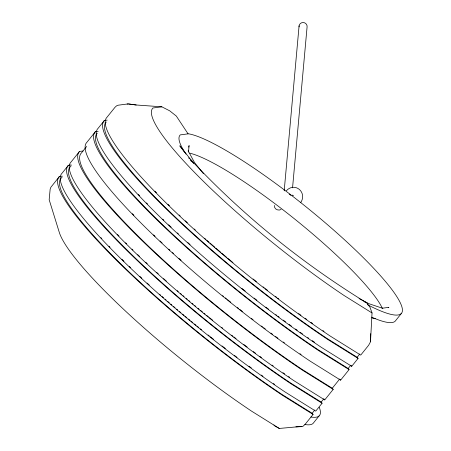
<?xml version="1.0" encoding="UTF-8"?>
<svg xmlns="http://www.w3.org/2000/svg" width="451" height="451" viewBox="0 0 451 451"><rect width="100%" height="100%" fill="white"/><g stroke="black" fill="none" stroke-linecap="round" stroke-linejoin="round"><path stroke-width="0.68" d="M188.073 133.851L176.313 116.059L169.683 110.811L161.841 106.819L136.191 104.987L127.949 103.916L118.23 105.201L116.567 105.85L114.994 107.293L107.05 117.181A210.346 34.293 38.8 0 0 330.267 336.096L360.721 355.112L368.659 345.224L370.497 341.802L372.036 312.966L370.006 307.278L366.951 303.027C302.441 263.418 242.858 215.392 191.117 160.099L193.727 163.29L179.814 145.848L184.42 152.026M274.512 205.459C273.813 209.089 278.171 211.096 281.091 209.535M370.542 341.198L370.716 333.661M284.186 190.846L299.086 25.854M292.558 187.802L307.08 27.009A4.036 3.907 5.2 0 0 303.128 22.527A4.036 3.907 5.2 0 0 299.075 26.874M188.676 147.082L189.093 145.566L188.484 152.055L188.152 150.775L194.449 162.439L203.395 173.624M300.704 202.623C307.548 192.374 294.796 181.55 286.34 190.762M62.204 176.127L59.414 176.493L50.856 187.283L50.157 189.155L49.17 199.737L59.352 232.575A180.304 29.4 38.8 0 0 251.534 411.126L279.287 428.45L303.004 426.308L305.141 424.306L313.084 414.424L312.177 413.285L281.937 394.411A207.917 33.898 38.8 0 1 61.302 178.021L62.182 176.922M71.202 164.919L68.417 165.286L62.063 173.195A210.346 34.293 38.8 0 0 285.274 392.116L315.728 411.126L322.082 403.222L321.174 402.083L290.934 383.209A207.917 33.898 38.8 0 1 70.3 166.814L71.185 165.714M83.012 150.989L79.528 151.451L71.061 161.994A210.346 34.293 38.8 0 0 294.272 380.909L324.726 399.924L333.199 389.382L332.286 388.243L302.052 369.369A207.917 33.898 38.8 0 1 81.417 152.974L86.648 146.462M98.194 131.309L95.409 131.675L86.942 142.223A210.346 34.293 38.8 0 0 310.153 361.138L340.606 380.154L349.074 369.611L348.166 368.473L317.932 349.593A207.917 33.898 38.8 0 1 97.292 133.203M107.191 120.107L104.406 120.473L98.053 128.383A210.346 34.293 38.8 0 0 321.27 347.298L351.724 366.313L358.071 358.404L357.164 357.271L326.93 338.391A207.917 33.898 38.8 0 1 106.295 122.001M312.177 413.285L314.821 409.993M321.174 402.083L323.818 398.791L324.726 399.924M332.286 388.243L339.699 379.02M348.166 368.473L350.816 365.18M357.164 357.271L359.813 353.973M319.099 415.912L313.079 423.416A142.144 23.176 38.8 0 1 304.876 424.498M401.187 313.704L395.166 321.208A142.144 23.176 38.8 0 1 371.799 317.205M388.21 307.61L388.925 307.334L382.183 308.225M127.148 104.125L127.949 103.916M161.841 106.819L152.957 107.992A180.304 29.4 38.8 0 0 344.288 295.642L372.036 312.966M295.89 426.832L301.916 426.652M128.648 103.961L136.185 104.987M292.135 195.086L293.471 195.638M382.809 308.354L368.974 303.72L359.041 298.585M364.126 301.663L366.951 303.027M279.287 428.45L274.732 425.907L273.904 424.927M358.071 358.404L327.618 339.389A210.346 34.293 38.8 0 1 104.406 120.473M349.074 369.611L318.62 350.596A210.346 34.293 38.8 0 1 95.409 131.675M333.199 389.382L302.739 370.367A210.346 34.293 38.8 0 1 79.528 151.451M322.082 403.222L291.628 384.207A210.346 34.293 38.8 0 1 68.417 165.286M313.084 414.424L282.63 395.409A210.346 34.293 38.8 0 1 59.414 176.493M351.115 365.558L351.724 366.313M340.003 379.398L340.606 380.154M289.204 194.133A4.036 3.907 5.2 0 1 290.844 195.39M324.032 331.372A207.917 33.898 38.8 0 1 322.91 330.611M312.65 323.542A207.917 33.898 38.8 0 1 310.914 322.324M306.843 319.46A207.917 33.898 38.8 0 1 305.096 318.214M300.997 315.288A207.917 33.898 38.8 0 1 298.652 313.597M278.735 298.878A207.917 33.898 38.8 0 1 277.624 298.038M276.508 297.192A207.917 33.898 38.8 0 1 275.398 296.346M267.578 290.348A207.917 33.898 38.8 0 1 265.346 288.617M264.224 287.749A207.917 33.898 38.8 0 1 263.108 286.875M256.427 281.627A207.917 33.898 38.8 0 1 253.107 278.989M232.936 262.578A207.917 33.898 38.8 0 1 227.524 258.057M226.447 257.149A207.917 33.898 38.8 0 1 221.621 253.062M220.556 252.154A207.917 33.898 38.8 0 1 215.798 248.073M214.749 247.171A207.917 33.898 38.8 0 1 210.076 243.106M209.05 242.21A207.917 33.898 38.8 0 1 207.003 240.417M205.989 239.52A207.917 33.898 38.8 0 1 204.478 238.184M195.277 229.954A207.917 33.898 38.8 0 1 194.206 228.984M187.34 222.693A207.917 33.898 38.8 0 1 185.26 220.764M180.152 215.978A207.917 33.898 38.8 0 1 179.143 215.026M169.418 205.684A207.917 33.898 38.8 0 1 168.014 204.309M156.486 192.757A207.917 33.898 38.8 0 1 154.981 191.207M314.477 342.196A207.917 33.898 38.8 0 1 312.222 340.663M308.817 338.329A207.917 33.898 38.8 0 1 307.672 337.54M302.491 333.937A207.917 33.898 38.8 0 1 300.174 332.308M297.265 330.25A207.917 33.898 38.8 0 1 295.512 329.005M291.414 326.073A207.917 33.898 38.8 0 1 289.068 324.376M285.551 321.822A207.917 33.898 38.8 0 1 283.205 320.109M279.107 317.087A207.917 33.898 38.8 0 1 278.013 316.281M276.92 315.463A207.917 33.898 38.8 0 1 275.82 314.646M268.627 309.239A207.917 33.898 38.8 0 1 265.842 307.125M256.907 300.253A207.917 33.898 38.8 0 1 254.11 298.083M245.214 291.075A207.917 33.898 38.8 0 1 241.905 288.431M190.046 244.549A207.917 33.898 38.8 0 1 187.892 242.61M178.342 233.894A207.917 33.898 38.8 0 1 177.299 232.93M171.149 227.18A207.917 33.898 38.8 0 1 168.646 224.807M163.747 220.116A207.917 33.898 38.8 0 1 162.788 219.192M147.488 203.959A207.917 33.898 38.8 0 1 146.479 202.927M139.675 195.807A207.917 33.898 38.8 0 1 138.277 194.313M301.11 354.503A207.917 33.898 38.8 0 1 299.977 353.731M284.395 342.845A207.917 33.898 38.8 0 1 283.228 342.01M277.957 338.216A207.917 33.898 38.8 0 1 275.606 336.514M272.675 334.377A207.917 33.898 38.8 0 1 270.921 333.086M265.256 328.897A207.917 33.898 38.8 0 1 263.604 327.663M262.499 326.84A207.917 33.898 38.8 0 1 261.394 326.011M253.05 319.691A207.917 33.898 38.8 0 1 251.376 318.406M242.435 311.483A207.917 33.898 38.8 0 1 239.65 309.301M238.54 308.428A207.917 33.898 38.8 0 1 237.423 307.548M230.788 302.271A207.917 33.898 38.8 0 1 227.501 299.633M226.413 298.754A207.917 33.898 38.8 0 1 225.325 297.874M223.696 296.549A207.917 33.898 38.8 0 1 222.608 295.67M181.099 260.328A207.917 33.898 38.8 0 1 178.934 258.389M173.562 253.541A207.917 33.898 38.8 0 1 172.496 252.571M169.847 250.153A207.917 33.898 38.8 0 1 168.798 249.183M162.067 242.931A207.917 33.898 38.8 0 1 160.037 241.02M155.065 236.296A207.917 33.898 38.8 0 1 153.599 234.892M133.874 215.223A207.917 33.898 38.8 0 1 132.397 213.689M289.717 377.318A207.917 33.898 38.8 0 1 288.601 376.568M284.666 373.89A207.917 33.898 38.8 0 1 282.963 372.723M273.182 365.919A207.917 33.898 38.8 0 1 272.015 365.096M261.49 357.564A207.917 33.898 38.8 0 1 259.731 356.29M255.627 353.285A207.917 33.898 38.8 0 1 253.282 351.566M247.171 347.022A207.917 33.898 38.8 0 1 243.85 344.53M236.059 338.605A207.917 33.898 38.8 0 1 233.821 336.891M232.705 336.029A207.917 33.898 38.8 0 1 231.588 335.166M222.659 328.198A207.917 33.898 38.8 0 1 221.548 327.319M212.72 320.283A207.917 33.898 38.8 0 1 209.444 317.645M208.356 316.765A207.917 33.898 38.8 0 1 206.727 315.441M205.098 314.11A207.917 33.898 38.8 0 1 204.01 313.219M202.375 311.878A207.917 33.898 38.8 0 1 200.746 310.536M199.111 309.189A207.917 33.898 38.8 0 1 198.028 308.292M195.858 306.488A207.917 33.898 38.8 0 1 194.776 305.586M193.152 304.228A207.917 33.898 38.8 0 1 192.07 303.32M189.916 301.51A207.917 33.898 38.8 0 1 188.839 300.603M187.233 299.238A207.917 33.898 38.8 0 1 186.162 298.331M184.031 296.516A207.917 33.898 38.8 0 1 182.971 295.608M181.387 294.249A207.917 33.898 38.8 0 1 180.332 293.342M178.235 291.532A207.917 33.898 38.8 0 1 177.192 290.63M166.306 281.069A207.917 33.898 38.8 0 1 163.595 278.645M158.216 273.796A207.917 33.898 38.8 0 1 156.615 272.342M147.206 263.66A207.917 33.898 38.8 0 1 145.679 262.223M139.675 256.534A207.917 33.898 38.8 0 1 137.718 254.663M132.955 250.04A207.917 33.898 38.8 0 1 132.025 249.127M126.686 243.839A207.917 33.898 38.8 0 1 125.637 242.79M118.985 236.02A207.917 33.898 38.8 0 1 117.497 234.481M274.535 384.32A207.917 33.898 38.8 0 1 273.396 383.536M263.018 376.303A207.917 33.898 38.8 0 1 261.27 375.063M251.32 367.92A207.917 33.898 38.8 0 1 248.969 366.206M237.068 357.401A207.917 33.898 38.8 0 1 234.3 355.315M225.382 348.522A207.917 33.898 38.8 0 1 222.027 345.934M213.661 339.4A207.917 33.898 38.8 0 1 210.329 336.767M209.225 335.888A207.917 33.898 38.8 0 1 208.12 335.008M201.535 329.726A207.917 33.898 38.8 0 1 200.447 328.847M198.818 327.527A207.917 33.898 38.8 0 1 197.188 326.203M196.1 325.312A207.917 33.898 38.8 0 1 194.466 323.976M192.836 322.634A207.917 33.898 38.8 0 1 191.201 321.292M190.113 320.396A207.917 33.898 38.8 0 1 188.484 319.043M186.861 317.69A207.917 33.898 38.8 0 1 185.231 316.337M184.155 315.429A207.917 33.898 38.8 0 1 182.531 314.071M180.919 312.712A207.917 33.898 38.8 0 1 179.306 311.353M177.7 309.989A207.917 33.898 38.8 0 1 176.634 309.082M175.033 307.717A207.917 33.898 38.8 0 1 173.443 306.359M171.859 305A207.917 33.898 38.8 0 1 170.811 304.092M169.238 302.734A207.917 33.898 38.8 0 1 167.671 301.381M166.115 300.028A207.917 33.898 38.8 0 1 165.083 299.126M163.544 297.778A207.917 33.898 38.8 0 1 162.016 296.437M160.494 295.095A207.917 33.898 38.8 0 1 159.485 294.204M149.219 285.004A207.917 33.898 38.8 0 1 147.088 283.065M141.828 278.228A207.917 33.898 38.8 0 1 139.754 276.3M130.677 267.736A207.917 33.898 38.8 0 1 129.212 266.332M123.957 261.242A207.917 33.898 38.8 0 1 121.945 259.269M109.988 247.227A207.917 33.898 38.8 0 1 108.995 246.195M101.825 238.635A207.917 33.898 38.8 0 1 100.906 237.649M367.306 304.617A142.144 23.176 38.8 0 0 355.309 249.865A142.144 23.176 38.8 0 0 188.484 133.8L180.287 134.883A142.144 23.176 38.8 0 0 186.026 154.118M191.387 161.435A142.144 23.176 38.8 0 1 190.153 159.834M189.369 158.797A142.144 23.176 38.8 0 1 188.614 157.777M375.288 318.688A130.305 21.248 38.8 0 1 371.945 317.932M189.984 153.227A130.305 21.248 38.8 0 1 296.29 220.325A130.305 21.248 38.8 0 1 382.42 308.518M319.246 407.247A142.144 23.176 38.8 0 1 310.902 416.995"/></g></svg>
